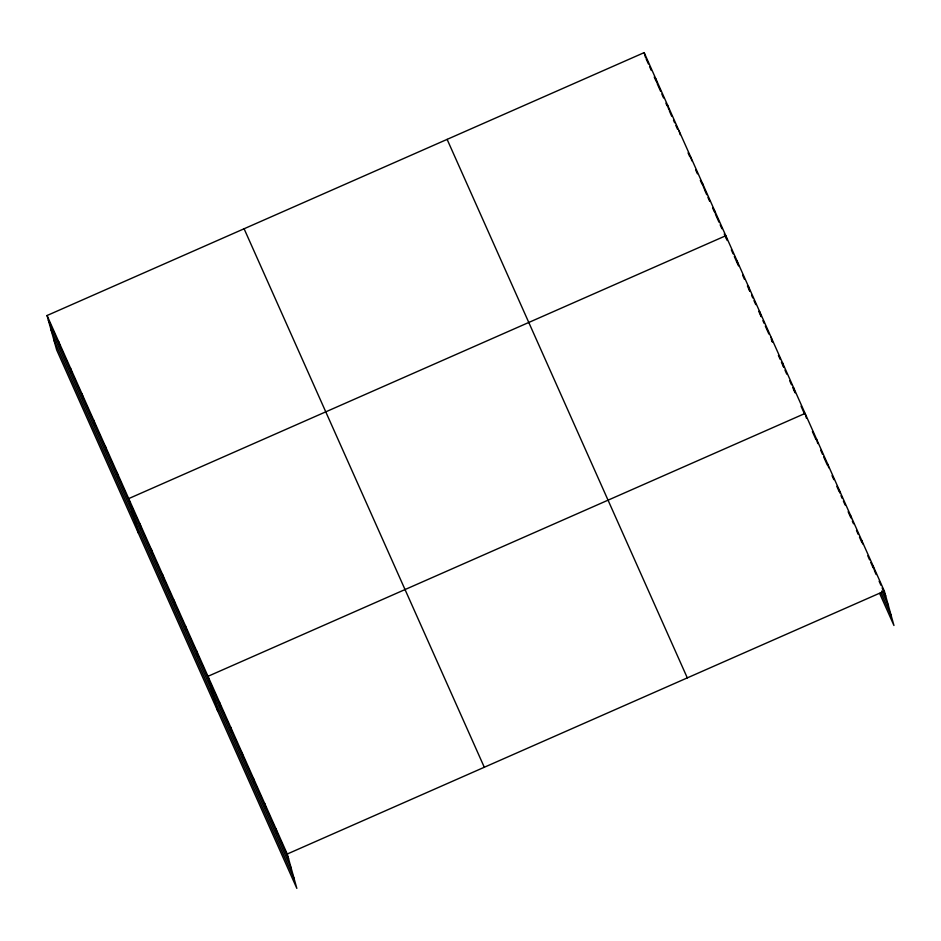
<?xml version="1.0" encoding="UTF-8"?>
<svg xmlns="http://www.w3.org/2000/svg" width="941" height="941" viewBox="0 0 941 941"><rect width="100%" height="100%" fill="white"/><g stroke="black" fill="none" stroke-linecap="round" stroke-linejoin="round"><path stroke-width="1.41" d="M47.05 315.517L287.252 854.016L296.838 888.375L56.648 349.876L47.05 315.517L644.162 52.625L884.352 591.124L893.95 625.483L879.647 593.418M287.252 854.016L884.352 591.124M646.079 58.707L648.408 63.941M649.572 66.564L651.325 70.481M654.242 77.021L655.995 80.95M657.159 83.561L660.664 91.406M661.829 94.018L663.581 97.946M665.91 103.181L667.075 105.792M669.416 111.026L671.745 116.249M673.497 120.177L674.662 122.789M675.826 125.412L677.579 129.329M688.071 152.877L689.824 156.794M695.658 169.874L697.41 173.791M700.327 180.331L702.08 184.26M704.409 189.494L706.738 194.716M707.914 197.339L709.655 201.256M712.572 207.796L714.325 211.725M715.489 214.336L718.995 222.182M720.159 224.805L721.912 228.722M724.241 233.956L726.581 239.19M731.333 249.847L733.121 253.858M734.309 256.528L737.885 264.539M742.661 275.231L744.449 279.242M747.425 285.923L749.812 291.263L748.471 286.487M751.6 295.274L752.788 297.944M753.976 300.614L755.764 304.625M758.752 311.306L761.128 316.647L759.799 311.871M762.916 320.658L764.116 323.328M765.304 326.009L768.879 334.02M771.267 339.36L772.455 342.042L771.114 337.254M778.419 355.404L780.207 359.403M781.395 362.085L783.782 367.425L782.442 362.638M784.97 370.095L786.758 374.106M789.734 380.787L791.522 384.798M792.722 387.469L795.098 392.809L793.769 388.033M801.062 406.171L804.637 414.193M812.389 431.554L815.965 439.576M820.728 450.269L822.516 454.268M823.704 456.95L827.28 464.96M832.056 475.652L833.844 479.663M836.82 486.344L839.207 491.684M840.995 495.695L842.183 498.365M843.371 501.035L845.159 505.046M848.147 511.728L850.523 517.068M852.311 521.079L853.511 523.749M856.486 530.43L858.274 534.441M859.462 537.111L861.85 542.451M867.814 555.813L869.602 559.824M870.79 562.495L873.177 567.846M874.365 570.517L876.153 574.528M879.129 581.209L880.917 585.208M882.117 587.89L885.693 595.9M881.858 590.96L888.422 605.663M881.094 593.006L891.221 615.72M447.116 139.374L687.306 677.873M244.095 228.757L484.297 767.256M48.379 320.293L288.581 858.792M51.108 330.056L291.31 868.555M53.919 340.113L294.121 878.612M873.036 565.729L874.036 569.317M861.709 540.346L862.709 543.933M850.382 514.962L851.382 518.55M839.066 489.579L840.066 493.155M827.739 464.184L828.739 467.771M816.412 438.8L817.753 443.587M806.425 418.192L805.096 413.417L207.985 676.308L217.571 710.678M737.144 261.092L738.485 265.88M727.158 240.496L725.829 235.709L128.717 498.601L138.315 532.971M714.16 209.561L715.16 213.136M702.492 183.401L703.821 188.176M690.823 157.241L691.823 160.829M679.155 131.093L680.155 134.681M667.487 104.933L668.828 109.721M655.83 78.773L656.83 82.361M644.162 52.625L645.491 57.401M275.925 828.633L277.254 833.408M264.597 803.238L265.938 808.025M253.282 777.854L254.611 782.641M241.955 752.471L243.284 757.246M230.627 727.087L231.968 731.863M219.3 701.692L220.641 706.479M196.657 650.925L197.998 655.701M185.33 625.542L186.671 630.317M174.014 600.146L175.344 604.934M162.687 574.763L164.028 579.55M151.36 549.379L152.701 554.155M140.044 523.996L141.373 528.771M117.049 472.453L118.39 477.228M105.38 446.293L106.721 451.08M93.712 420.145L95.053 424.92M82.055 393.985L83.384 398.761M70.387 367.825L71.716 372.612M58.718 341.677L60.048 346.453"/></g></svg>
